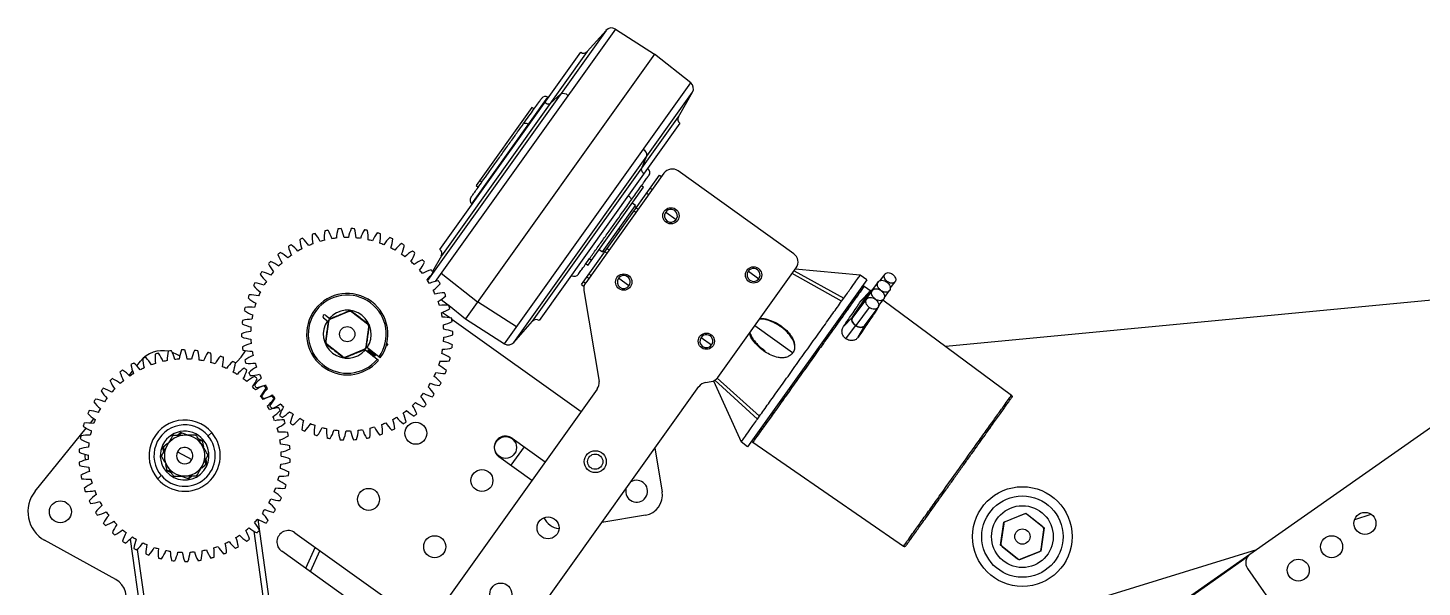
# Model space of a CAD drawing. Header units: inches. Extents: x -45.4 to 22.3, y -8.8 to 22.6.
# Drawn here: x -8.92 to 8.24, y 15.7 to 22.57 of the extents above; entities that cross this region are included whole.
import ezdxf

# ---------------------------------------------------------------- set-up
doc = ezdxf.new("R2010")
doc.units = ezdxf.units.IN
doc.header["$MEASUREMENT"] = 0

msp = doc.modelspace()

# ---------------------------------------------------------------- linework, layer by layer
at = {"color": 7, "linetype": 'Continuous', "lineweight": 25}
for p, q in [((-1.802, 22.544), (-3.999, 19.471)), ((-1.686, 22.561), (-3.905, 19.457)), ((-1.802, 22.544), (-2.033, 22.284)), ((-1.686, 22.561), (-1.206, 22.254)), ((-3.846, 19.851), (-2.113, 22.275)), ((-2.033, 22.284), (-3.828, 19.772)), ((-1.206, 22.254), (-3.532, 19)), ((-0.76, 21.899), (-1.206, 22.254)), ((-3.052, 18.693), (-0.76, 21.899)), ((-3.455, 20.411), (-2.516, 21.724)), ((-2.936, 18.709), (-0.738, 21.784)), ((-2.509, 21.72), (-2.516, 21.724)), ((-2.49, 21.644), (-2.362, 21.761)), ((-0.91, 21.481), (-0.738, 21.784)), ((-2.713, 21.598), (-3.399, 20.637)), ((-2.687, 21.58), (-2.713, 21.598)), ((-2.705, 18.97), (-0.91, 21.481)), ((-2.755, 21.39), (-2.749, 21.385)), ((-0.892, 21.403), (-2.625, 18.979)), ((-1.367, 20.842), (-1.298, 21.001)), ((-2.103, 19.421), (-1.142, 20.766)), ((-1.09, 20.788), (-2.052, 19.441)), ((-1.283, 20.843), (-1.289, 20.848)), ((-1.142, 20.766), (-1.118, 20.749)), ((0.508, 19.799), (-0.915, 20.817)), ((-3.399, 20.637), (-3.374, 20.619)), ((-3.355, 20.699), (-3.329, 20.681)), ((-2.026, 19.656), (-1.339, 20.616)), ((-1.339, 20.616), (-1.365, 20.635)), ((-1.256, 20.606), (-1.232, 20.589)), ((-1.522, 20.508), (-1.528, 20.513)), ((-1.437, 20.391), (-1.479, 20.421)), ((-1.278, 20.524), (-1.302, 20.542)), ((-3.455, 20.411), (-3.449, 20.406)), ((-1.844, 19.822), (-1.437, 20.391)), ((-1.434, 20.307), (-1.458, 20.324)), ((-1.428, 20.365), (-1.446, 20.379)), ((-1.43, 20.363), (-1.406, 20.346)), ((-1.067, 20.311), (-0.938, 20.219)), ((-1.623, 20.093), (-1.641, 20.106)), ((-3.828, 19.772), (-3.938, 19.579)), ((-1.981, 19.717), (-2.007, 19.736)), ((-1.886, 19.851), (-1.844, 19.822)), ((-1.836, 19.834), (-1.817, 19.821)), ((-1.791, 19.806), (-1.815, 19.823)), ((-1.787, 19.863), (-1.763, 19.845)), ((-3.83, 19.561), (-3.382, 19.209)), ((-2.026, 19.656), (-2.052, 19.674)), ((-0.425, 18.278), (0.537, 19.625)), ((-0.05, 19.584), (0.079, 19.492)), ((0.513, 19.59), (1.124, 19.252)), ((1.326, 19.534), (0.526, 19.609)), ((-3.981, 19.503), (-3.999, 19.471)), ((-2.229, 19.534), (-2.222, 19.53)), ((-2.103, 19.421), (-2.072, 19.398)), ((-2.056, 19.435), (-2.08, 19.453)), ((-2.015, 19.493), (-2.039, 19.51)), ((-2.011, 19.55), (-1.987, 19.532)), ((-1.52, 19.405), (-1.649, 19.497)), ((1.406, 19.477), (-0.059, 17.427)), ((1.098, 19.216), (0.49, 19.558)), ((1.406, 19.477), (1.326, 19.534)), ((1.376, 19.401), (1.456, 19.342)), ((1.376, 19.401), (1.376, 19.401)), ((1.546, 19.452), (1.379, 19.23)), ((1.629, 19.549), (1.568, 19.468)), ((1.696, 19.376), (1.755, 19.454)), ((-3.831, 19.238), (-3.74, 19.166)), ((-2.074, 19.348), (-1.888, 18.229)), ((1.098, 19.216), (1.124, 19.252)), ((1.232, 19.021), (1.441, 19.33)), ((1.404, 19.243), (1.237, 19.02)), ((1.475, 19.348), (1.308, 19.125)), ((1.328, 19.213), (1.441, 19.33)), ((1.328, 19.213), (1.334, 19.218)), ((1.446, 19.336), (1.333, 19.219)), ((1.553, 19.157), (1.617, 19.241)), ((1.581, 19.348), (1.575, 19.341)), ((1.603, 19.233), (3.187, 18.059)), ((1.625, 19.262), (1.688, 19.346)), ((9.348, 19.322), (2.378, 18.658)), ((-4.968, 19.087), (-5.192, 18.995)), ((-4.737, 18.933), (-4.928, 19.081)), ((-3.812, 19.077), (-3.717, 19.009)), ((-3.734, 19.161), (-3.532, 19)), ((-2.904, 18.899), (-3.382, 19.209)), ((1.438, 19.138), (1.271, 18.916)), ((1.378, 18.914), (1.546, 19.136)), ((1.536, 19.123), (1.512, 19.081)), ((1.513, 19.084), (1.536, 19.124)), ((1.561, 19.167), (1.544, 19.138)), ((-5.278, 19.012), (-5.221, 18.967)), ((-5.254, 19.043), (-5.197, 18.999)), ((-5.217, 18.964), (-5.25, 18.723)), ((-5.216, 18.971), (-5.214, 18.986)), ((-5.214, 18.986), (-5.2, 18.992)), ((-4.754, 18.656), (-4.722, 18.896)), ((-3.699, 18.996), (-2.108, 17.859)), ((-3.532, 19), (-3.052, 18.693)), ((-2.936, 18.709), (-2.705, 18.97)), ((0.491, 18.582), (0.028, 18.913)), ((0.495, 18.58), (0.029, 18.913)), ((1.119, 18.905), (1.232, 19.021)), ((1.15, 18.754), (1.269, 18.913)), ((1.303, 18.774), (1.383, 18.913)), ((1.433, 18.986), (1.383, 18.913)), ((-6.175, 18.694), (-6.169, 18.702)), ((-0.632, 18.771), (-0.503, 18.678)), ((-7.141, 18.588), (-7.088, 18.565)), ((-7.088, 18.565), (-7.047, 18.542)), ((-6.292, 18.529), (-6.237, 18.607)), ((-5.235, 18.686), (-5.043, 18.538)), ((-5.003, 18.532), (-4.779, 18.624)), ((-4.603, 18.488), (-4.774, 18.621)), ((-4.758, 18.633), (-4.772, 18.627)), ((-4.755, 18.648), (-4.758, 18.633)), ((-4.579, 18.519), (-4.75, 18.652)), ((-4.734, 18.61), (-4.736, 18.608)), ((-4.73, 18.588), (-4.733, 18.588)), ((-4.731, 18.588), (-4.729, 18.59)), ((-4.72, 18.628), (-4.721, 18.627)), ((-4.72, 18.626), (-4.721, 18.627)), ((-4.721, 18.627), (-4.716, 18.626)), ((-4.715, 18.608), (-4.714, 18.61)), ((-4.713, 18.609), (-4.714, 18.61)), ((-4.66, 18.549), (-4.659, 18.551)), ((-4.657, 18.53), (-4.655, 18.529)), ((-4.653, 18.532), (-4.655, 18.529)), ((-4.645, 18.569), (-4.644, 18.57)), ((-4.638, 18.551), (-4.64, 18.549)), ((-4.638, 18.551), (-4.639, 18.553)), ((-4.491, 18.683), (-4.508, 18.661)), ((-4.491, 18.683), (-4.5, 18.689)), ((-4.498, 18.699), (-4.493, 18.695)), ((-4.493, 18.695), (-4.491, 18.683)), ((0.491, 18.582), (0.491, 18.582)), ((-7.576, 18.421), (-7.529, 18.479)), ((-4.656, 18.529), (-4.656, 18.529)), ((-7.671, 18.304), (-7.628, 18.357)), ((-0.579, 18.216), (-0.506, 18.228)), ((-0.478, 18.238), (-0.14, 17.485)), ((0.063, 17.767), (-0.463, 18.243)), ((0.088, 17.803), (-0.433, 18.269)), ((-1.909, 18.136), (-4.885, 13.974)), ((-4.071, 13.393), (-0.66, 18.165)), ((8.683, 17.897), (-4.574, 8.614)), ((-8.147, 17.717), (-8.103, 17.771)), ((0.063, 17.767), (0.088, 17.803)), ((-8.827, 16.879), (-8.198, 17.654)), ((-7.039, 17.601), (-7.079, 17.566)), ((-7.025, 17.595), (-7.068, 17.565)), ((-6.961, 17.573), (-7.039, 17.601)), ((-6.767, 17.504), (-6.813, 17.52)), ((-6.764, 17.489), (-6.812, 17.511)), ((-6.767, 17.504), (-6.758, 17.511)), ((-6.752, 17.423), (-6.767, 17.504)), ((-6.699, 17.562), (-6.654, 17.601)), ((-2.957, 17.531), (-2.55, 17.24)), ((2.927, 17.655), (2.931, 17.66)), ((-7.196, 17.467), (-7.259, 17.413)), ((-7.259, 17.413), (-7.249, 17.359)), ((-7.247, 17.423), (-7.242, 17.371)), ((-7.077, 17.365), (-7.075, 17.357)), ((-7.074, 17.365), (-6.899, 17.268)), ((-2.81, 17.427), (-2.973, 17.199)), ((-1.201, 17.408), (-1.112, 16.872)), ((-0.059, 17.427), (-0.14, 17.485)), ((1.859, 16.201), (0.003, 17.48)), ((0.003, 17.48), (0.003, 17.48)), ((-7.221, 17.21), (-7.206, 17.129)), ((-6.777, 17.167), (-6.714, 17.22)), ((-6.726, 17.21), (-6.731, 17.263)), ((-6.714, 17.22), (-6.724, 17.274)), ((-2.713, 17.013), (-3.119, 17.303)), ((-7.274, 17.072), (-7.319, 17.033)), ((-7.206, 17.129), (-7.215, 17.122)), ((-7.209, 17.144), (-7.161, 17.122)), ((-7.206, 17.129), (-7.152, 17.11)), ((-7.012, 17.06), (-6.934, 17.033)), ((-6.948, 17.038), (-6.906, 17.068)), ((-6.934, 17.033), (-6.894, 17.067)), ((-5.172, 10.016), (-6.081, 16.532)), ((-1.317, 16.585), (-1.853, 16.496)), ((3.053, 16.215), (3.095, 16.501)), ((3.092, 16.478), (3.057, 16.238)), ((3.095, 16.501), (3.363, 16.608)), ((3.342, 16.599), (3.117, 16.509)), ((3.363, 16.608), (3.59, 16.429)), ((3.572, 16.443), (3.381, 16.593)), ((7.411, 16.534), (7.612, 16.596)), ((-5.264, 10.177), (-6.13, 16.387)), ((-5.631, 16.37), (-4.41, 15.497)), ((3.59, 16.429), (3.549, 16.143)), ((3.552, 16.166), (3.587, 16.406)), ((-7.835, 15.794), (-8.71, 16.277)), ((-7.657, 16.291), (-6.752, 9.796)), ((-7.588, 16.292), (-7.587, 16.284)), ((-7.57, 16.165), (-6.707, 9.976)), ((-4.573, 15.27), (-5.793, 16.142)), ((-5.38, 16.191), (-5.499, 15.931)), ((-5.323, 16.15), (-5.442, 15.89)), ((-4.261, 12.942), (6.208, 16.164)), ((3.28, 16.036), (3.053, 16.215)), ((3.072, 16.201), (3.262, 16.05)), ((3.549, 16.143), (3.28, 16.036)), ((3.302, 16.045), (3.527, 16.135)), ((6.089, 16.068), (-4.574, 8.602)), ((6.093, 15.931), (6.544, 15.286))]:
    msp.add_line(p, q, dxfattribs=at)
at = {"color": 7, "linetype": 'Continuous', "lineweight": 25, "flags": 128}
for points in [[(-2.817, 21.398), (-2.813, 21.401), (-2.807, 21.404), (-2.8, 21.405), (-2.792, 21.405), (-2.784, 21.403), (-2.774, 21.4), (-2.765, 21.395), (-2.755, 21.39)], [(-1.522, 20.508), (-1.514, 20.501), (-1.507, 20.494), (-1.501, 20.486), (-1.496, 20.478), (-1.493, 20.471), (-1.492, 20.464), (-1.493, 20.458), (-1.495, 20.453)], [(0.491, 18.582), (0.491, 18.582), (0.491, 18.582), (0.493, 18.581), (0.495, 18.579)], [(-6.361, 18.455), (-6.34, 18.474), (-6.292, 18.529)]]:
    msp.add_lwpolyline(points, dxfattribs=at)
at = {"color": 7, "linetype": 'Continuous', "lineweight": 25}
for centre, radius in [((-1.003, 20.265), 0.1), ((0.014, 19.538), 0.1), ((-1.584, 19.451), 0.1), ((-4.986, 18.81), 0.0938), ((-0.567, 18.724), 0.1), ((-4.142, 17.592), 0.135), ((-3.038, 17.417), 0.135), ((-1.934, 17.243), 0.135), ((-1.934, 17.243), 0.0938), ((-3.329, 17.011), 0.135), ((-4.724, 16.779), 0.135), ((3.322, 16.322), 0.613), ((3.322, 16.322), 0.5), ((-8.516, 16.627), 0.135), ((3.322, 16.322), 0.38), ((-2.515, 16.429), 0.135), ((7.537, 16.484), 0.135), ((-3.91, 16.197), 0.135), ((3.322, 16.322), 0.0937), ((7.127, 16.197), 0.135), ((6.717, 15.91), 0.135), ((-3.097, 15.616), 0.135)]:
    msp.add_circle(centre, radius, dxfattribs=at)
for centre, radius, start, end in [((-1.735, 22.485), 0.09, 57.443, 138.443), ((-2.078, 22.324), 0.06, 234.443, 318.443), ((-0.816, 21.828), 0.09, 330.443, 51.443), ((-2.547, 21.672), 0.06, 59.443, 144.443), ((-2.512, 21.7), 0.0593, 224.9332, 291.6249), ((-2.329, 21.682), 0.0859, 46.4157, 112.4066), ((-0.858, 21.452), 0.06, 150.443, 234.443), ((-1.384, 21.006), 0.0859, 356.4793, 62.4702), ((-1.308, 20.839), 0.0593, 177.2611, 243.9527), ((-1.322, 20.797), 0.06, 324.443, 49.443), ((-0.988, 20.715), 0.125, 54.443, 144.443), ((-3.416, 20.456), 0.06, 144.443, 229.443), ((-1.003, 20.265), 0.0795, 144.443, 324.443), ((-1.003, 20.265), 0.0795, 324.443, 144.443), ((-4.769, 20), 0.5, 170.8291, 184.1764), ((-4.986, 18.81), 1.3, 100.5332, 102.2818), ((-5.647, 19.823), 0.5, 18.6386, 31.9859), ((-4.621, 19.964), 0.5, 163.6291, 176.9764), ((-4.986, 18.81), 1.3, 93.3332, 95.0818), ((-5.515, 19.898), 0.5, 11.4386, 24.7859), ((-4.479, 19.909), 0.5, 156.4291, 169.7764), ((-4.986, 18.81), 1.3, 86.1332, 87.8818), ((-5.375, 19.956), 0.5, 4.2386, 17.5859), ((-4.346, 19.837), 0.5, 149.2291, 162.5764), ((-4.986, 18.81), 1.3, 78.9332, 80.6818), ((-5.228, 19.995), 0.5, 357.0386, 10.3859), ((-4.986, 18.81), 1.3, 122.1332, 123.8818), ((-5.974, 19.508), 0.5, 40.2386, 53.5859), ((-4.986, 18.81), 1.3, 114.9332, 116.6818), ((-5.071, 20.017), 0.5, 185.2291, 198.5764), ((-5.879, 19.626), 0.5, 33.0386, 46.3859), ((-4.986, 18.81), 1.188, 110.9117, 113.5033), ((-4.92, 20.018), 0.5, 178.0291, 191.3764), ((-4.986, 18.81), 1.3, 107.7332, 109.4818), ((-5.769, 19.732), 0.5, 25.8386, 39.1859), ((-4.986, 18.81), 1.188, 103.7117, 106.3033), ((-4.986, 18.81), 1.188, 96.5117, 99.1033), ((-4.986, 18.81), 1.188, 89.3117, 91.9033), ((-4.986, 18.81), 1.188, 82.1117, 84.7033), ((-4.986, 18.81), 1.188, 74.9117, 77.5033), ((-4.222, 19.748), 0.5, 142.0291, 155.3764), ((-4.986, 18.81), 1.3, 71.7332, 73.4818), ((-5.077, 20.016), 0.5, 349.8386, 3.1859), ((-4.986, 18.81), 1.188, 67.7117, 70.3033), ((-4.11, 19.645), 0.5, 134.8291, 148.1764), ((-4.986, 18.81), 1.3, 64.5332, 66.2818), ((-4.925, 20.018), 0.5, 342.6386, 355.9859), ((-4.012, 19.529), 0.5, 127.6291, 140.9764), ((-4.774, 20.001), 0.5, 335.4386, 348.7859), ((-4.986, 18.81), 1.3, 57.3332, 59.0818), ((-4.986, 18.81), 1.3, 129.3332, 131.0818), ((-5.369, 19.957), 0.5, 199.6291, 212.9764), ((-6.054, 19.379), 0.5, 47.4386, 60.7859), ((-4.986, 18.81), 1.188, 125.3117, 127.9033), ((-5.222, 19.996), 0.5, 192.4291, 205.7764), ((-4.986, 18.81), 1.188, 118.1117, 120.7033), ((-4.986, 18.81), 1.188, 60.5117, 63.1033), ((-4.986, 18.81), 1.188, 53.3117, 55.9033), ((-3.93, 19.401), 0.5, 120.4291, 133.7764), ((-4.627, 19.965), 0.5, 328.2386, 341.5859), ((-4.986, 18.81), 1.3, 50.1332, 51.8818), ((-3.881, 19.802), 0.06, 330.443, 54.443), ((0.436, 19.698), 0.125, 324.443, 54.443), ((-4.986, 18.81), 1.3, 143.7332, 145.4818), ((-6.162, 19.095), 0.5, 61.8386, 75.1859), ((-4.986, 18.81), 1.3, 136.5332, 138.2818), ((-5.51, 19.9), 0.5, 206.8291, 220.1764), ((-6.117, 19.24), 0.5, 54.6386, 67.9859), ((-4.986, 18.81), 1.188, 139.7117, 142.3033), ((-4.986, 18.81), 1.188, 132.5117, 135.1033), ((-4.986, 18.81), 1.188, 46.1117, 48.7033), ((-3.864, 19.264), 0.5, 113.2291, 126.5764), ((-4.485, 19.911), 0.5, 321.0386, 334.3859), ((-4.986, 18.81), 1.188, 38.9117, 41.5033), ((-4.986, 18.81), 1.3, 42.9332, 44.6818), ((-3.816, 19.12), 0.5, 106.0291, 119.3764), ((-4.351, 19.84), 0.5, 313.8386, 327.1859), ((-4.986, 18.81), 1.3, 35.7332, 37.4818), ((0.014, 19.538), 0.0795, 144.443, 324.443), ((0.014, 19.538), 0.0795, 324.443, 144.443), ((-4.986, 18.81), 1.3, 150.9332, 152.6818), ((-5.765, 19.736), 0.5, 221.2291, 234.5764), ((-6.188, 18.946), 0.5, 69.0386, 82.3859), ((-5.642, 19.826), 0.5, 214.0291, 227.3764), ((-4.986, 18.81), 1.188, 146.9117, 149.5033), ((-4.986, 18.81), 1.188, 31.7117, 34.3033), ((-3.786, 18.971), 0.5, 98.8291, 112.1764), ((-4.226, 19.752), 0.5, 306.6386, 319.9859), ((-4.986, 18.81), 1.3, 28.5332, 30.2818), ((-2.191, 19.581), 0.06, 239.443, 324.443), ((-1.951, 19.369), 0.125, 144.443, 189.443), ((-1.584, 19.451), 0.0795, 144.443, 324.443), ((-1.584, 19.451), 0.0795, 324.443, 144.443), ((-4.986, 18.81), 1.3, 158.1332, 159.8818), ((-5.875, 19.631), 0.5, 228.4291, 241.7764), ((-6.196, 18.794), 0.5, 76.2386, 89.5859), ((-4.986, 18.81), 1.188, 154.1117, 156.7033), ((-4.986, 18.81), 0.5, 324.4638, 319.9512), ((-4.986, 18.81), 0.48, 324.5579, 319.8571), ((-4.986, 18.81), 1.188, 24.5117, 27.1033), ((-3.776, 18.819), 0.5, 91.6291, 104.9764), ((-4.114, 19.649), 0.5, 299.4386, 312.7859), ((-4.986, 18.81), 1.3, 21.3332, 23.0818), ((-4.986, 18.81), 1.3, 165.3332, 167.0818), ((-5.97, 19.513), 0.5, 235.6291, 248.9764), ((-6.184, 18.642), 0.5, 83.4386, 96.7859), ((-4.986, 18.81), 1.188, 168.5117, 171.1033), ((-4.986, 18.81), 1.188, 161.3117, 163.9033), ((-5.266, 19.027), 0.0197, 52.2075, 232.2075), ((-4.986, 18.81), 0.295, 326.0336, 138.3814), ((-4.953, 19.05), 0.04, 52.2075, 112.2075), ((-4.986, 18.81), 1.188, 17.3117, 19.9033), ((-3.784, 18.668), 0.5, 84.4291, 97.7764), ((-4.016, 19.534), 0.5, 292.2386, 305.5859), ((-4.986, 18.81), 1.188, 10.1117, 12.7033), ((-4.986, 18.81), 1.3, 14.1332, 15.8818), ((-4.986, 18.81), 1.3, 172.5332, 174.2818), ((-6.051, 19.384), 0.5, 242.8291, 256.1764), ((-6.154, 18.493), 0.5, 90.6386, 103.9859), ((-4.986, 18.81), 1.188, 175.7117, 178.3033), ((-4.986, 18.81), 0.295, 146.0336, 318.3814), ((-5.177, 18.958), 0.04, 112.2075, 172.2075), ((-4.761, 18.901), 0.04, 352.2075, 52.2075), ((-3.811, 18.518), 0.5, 77.2291, 90.5764), ((-3.933, 19.406), 0.5, 285.0386, 298.3859), ((-4.986, 18.81), 1.188, 2.9117, 5.5033), ((-4.986, 18.81), 1.3, 6.9332, 8.6818), ((-2.66, 18.93), 0.06, 54.443, 138.443), ((-6.105, 18.349), 0.5, 97.8386, 111.1859), ((-4.986, 18.81), 1.3, 179.7332, 181.4818), ((-6.114, 19.246), 0.5, 250.0291, 263.3764), ((-4.986, 18.81), 1.188, 182.9117, 185.5033), ((-5.21, 18.718), 0.04, 172.2075, 232.2075), ((-4.986, 18.81), 1.188, 355.7117, 358.3033), ((-3.92, 18.235), 0.5, 62.8291, 76.1764), ((-3.857, 18.373), 0.5, 70.0291, 83.3764), ((-3.866, 19.27), 0.5, 277.8386, 291.1859), ((-4.986, 18.81), 1.3, 359.7332, 1.4818), ((-3.003, 18.769), 0.09, 237.443, 318.443), ((-0.567, 18.724), 0.0795, 144.443, 324.443), ((-0.567, 18.724), 0.0795, 324.443, 144.443), ((-7.257, 18.258), 0.35, 78.3442, 140.9503), ((-6.851, 18.519), 0.5, 174.7194, 188.0667), ((-6.987, 17.317), 1.3, 104.4235, 106.1721), ((-7.715, 18.283), 0.5, 22.5289, 35.8763), ((-6.701, 18.493), 0.5, 167.5194, 180.8667), ((-6.987, 17.317), 1.3, 97.2235, 98.9721), ((-7.589, 18.366), 0.5, 15.3289, 28.6763), ((-6.556, 18.448), 0.5, 160.3194, 173.6667), ((-6.987, 17.317), 1.3, 90.0235, 91.7721), ((-7.452, 18.434), 0.5, 8.1289, 21.4763), ((-6.418, 18.385), 0.5, 153.1194, 166.4667), ((-6.987, 17.317), 1.3, 82.8235, 84.5721), ((-7.309, 18.483), 0.5, 0.9289, 14.2763), ((-6.288, 18.305), 0.5, 145.9194, 159.2667), ((-6.987, 17.317), 1.3, 75.6235, 77.3721), ((-7.16, 18.514), 0.5, 353.7289, 7.0763), ((-6.17, 18.21), 0.5, 138.7194, 152.0667), ((-6.987, 17.317), 1.3, 68.4235, 70.1721), ((-6.038, 18.213), 0.5, 105.0386, 118.3859), ((-4.986, 18.81), 1.3, 186.9332, 188.6818), ((-6.16, 19.101), 0.5, 257.2291, 270.5764), ((-5.955, 18.085), 0.5, 112.2386, 125.5859), ((-4.986, 18.81), 1.188, 190.1117, 192.7033), ((-5.019, 18.569), 0.04, 232.2075, 292.2075), ((-4.794, 18.661), 0.04, 292.2075, 352.2075), ((-4.986, 18.81), 1.188, 348.5117, 351.1033), ((-4.001, 18.106), 0.5, 55.6291, 68.9764), ((-3.818, 19.126), 0.5, 270.6386, 283.9859), ((-4.986, 18.81), 1.3, 352.5332, 354.2818), ((-6.987, 17.317), 1.3, 126.0235, 127.7721), ((-8.02, 17.946), 0.5, 44.1289, 57.4763), ((-6.987, 17.317), 1.3, 118.8235, 120.5721), ((-7.154, 18.515), 0.5, 189.1194, 202.4667), ((-7.933, 18.071), 0.5, 36.9289, 50.2763), ((-6.987, 17.317), 1.188, 114.802, 117.3936), ((-6.987, 17.317), 1.3, 111.6235, 113.3721), ((-7.003, 18.527), 0.5, 181.9194, 195.2667), ((-7.831, 18.184), 0.5, 29.7289, 43.0763), ((-6.987, 17.317), 1.188, 107.602, 110.1936), ((-6.987, 17.317), 1.188, 100.402, 102.9936), ((-6.987, 17.317), 1.188, 93.202, 95.7936), ((-6.987, 17.317), 1.188, 86.002, 88.5936), ((-6.987, 17.317), 1.188, 78.802, 81.3936), ((-6.987, 17.317), 1.188, 71.602, 74.1936), ((-7.008, 18.527), 0.5, 346.5289, 359.8763), ((-6.987, 17.317), 1.188, 64.402, 66.9936), ((-6.064, 18.1), 0.5, 131.5194, 144.8667), ((-6.987, 17.317), 1.3, 61.2235, 62.9721), ((-6.857, 18.52), 0.5, 339.3289, 352.6763), ((-5.973, 17.979), 0.5, 124.3194, 137.6667), ((-6.707, 18.494), 0.5, 332.1289, 345.4763), ((-6.987, 17.317), 1.3, 54.0235, 55.7721), ((-4.986, 18.81), 1.3, 194.1332, 195.8818), ((-6.187, 18.951), 0.5, 264.4291, 277.7764), ((-5.857, 17.97), 0.5, 119.4386, 132.7859), ((-4.986, 18.81), 1.188, 197.3117, 199.9033), ((-4.986, 18.81), 1.188, 341.3117, 343.9033), ((-4.097, 17.988), 0.5, 48.4291, 61.7764), ((-3.787, 18.977), 0.5, 263.4386, 276.7859), ((-4.986, 18.81), 1.3, 338.1332, 339.8818), ((-4.986, 18.81), 1.3, 345.3332, 347.0818), ((-6.987, 17.317), 1.3, 133.2235, 134.9721), ((-7.447, 18.436), 0.5, 203.5194, 216.8667), ((-8.091, 17.812), 0.5, 51.3289, 64.6763), ((-7.303, 18.485), 0.5, 196.3194, 209.6667), ((-6.987, 17.317), 1.188, 129.202, 131.7936), ((-6.987, 17.317), 1.188, 122.002, 124.5936), ((-6.987, 17.317), 1.188, 57.202, 59.7936), ((-6.987, 17.317), 1.188, 50.002, 52.5936), ((-5.898, 17.846), 0.5, 117.1194, 130.4667), ((-4.986, 18.81), 1.3, 201.3332, 203.0818), ((-6.196, 18.8), 0.5, 271.6291, 284.9764), ((-6.561, 18.45), 0.5, 324.9289, 338.2763), ((-5.745, 17.867), 0.5, 126.6386, 139.9859), ((-4.986, 18.81), 1.3, 208.5332, 210.2818), ((-6.987, 17.317), 1.3, 46.8235, 48.5721), ((-4.986, 18.81), 1.188, 204.5117, 207.1033), ((-4.986, 18.81), 1.188, 326.9117, 329.5033), ((-3.783, 18.674), 0.5, 249.0386, 262.3859), ((-4.986, 18.81), 1.188, 334.1117, 336.7033), ((-4.207, 17.883), 0.5, 41.2291, 54.5764), ((-3.776, 18.825), 0.5, 256.2386, 269.5859), ((-4.986, 18.81), 1.3, 330.9332, 332.6818), ((-2.011, 18.209), 0.125, 324.443, 9.443), ((-0.558, 18.092), 0.125, 99.443, 144.443), ((-0.527, 18.351), 0.125, 279.443, 324.443), ((-6.987, 17.317), 1.3, 140.4235, 142.1721), ((-7.583, 18.369), 0.5, 210.7194, 224.0667), ((-8.144, 17.67), 0.5, 58.5289, 71.8763), ((-6.987, 17.317), 1.188, 143.602, 146.1936), ((-6.987, 17.317), 1.188, 136.402, 138.9936), ((-6.987, 17.317), 1.188, 42.802, 45.3936), ((-5.841, 17.706), 0.5, 109.9194, 123.2667), ((-6.185, 18.648), 0.5, 278.8291, 292.1764), ((-6.423, 18.388), 0.5, 317.7289, 331.0763), ((-6.987, 17.317), 1.188, 35.602, 38.1936), ((-5.621, 17.779), 0.5, 133.8386, 147.1859), ((-4.986, 18.81), 1.3, 215.7332, 217.4818), ((-5.801, 17.559), 0.5, 102.7194, 116.0667), ((-6.155, 18.499), 0.5, 286.0291, 299.3764), ((-6.987, 17.317), 1.3, 39.6235, 41.3721), ((-4.986, 18.81), 1.188, 211.7117, 214.3033), ((-5.487, 17.708), 0.5, 141.0386, 154.3859), ((-6.987, 17.317), 1.3, 32.4235, 34.1721), ((-4.986, 18.81), 1.188, 218.9117, 221.5033), ((-4.986, 18.81), 1.188, 319.7117, 322.3033), ((-4.461, 17.719), 0.5, 26.8291, 40.1764), ((-3.81, 18.524), 0.5, 241.8386, 255.1859), ((-4.329, 17.793), 0.5, 34.0291, 47.3764), ((-4.986, 18.81), 1.3, 323.7332, 325.4818), ((-6.987, 17.317), 1.3, 154.8235, 156.5721), ((-8.195, 17.371), 0.5, 72.9289, 86.2763), ((-6.987, 17.317), 1.3, 147.6235, 149.3721), ((-7.711, 18.286), 0.5, 217.9194, 231.2667), ((-8.179, 17.522), 0.5, 65.7289, 79.0763), ((-6.987, 17.317), 1.188, 150.802, 153.3936), ((-6.293, 18.308), 0.5, 310.5289, 323.8763), ((-6.987, 17.317), 1.188, 28.402, 30.9936), ((-5.78, 17.409), 0.5, 95.5194, 108.8667), ((-4.986, 18.81), 1.3, 222.9332, 224.6818), ((-6.107, 18.355), 0.5, 293.2291, 306.5764), ((-6.174, 18.214), 0.5, 303.3289, 316.6763), ((-6.987, 17.317), 1.3, 25.2235, 26.9721), ((-5.345, 17.654), 0.5, 148.2386, 161.5859), ((-4.986, 18.81), 1.188, 226.1117, 228.7033), ((-6.041, 18.218), 0.5, 300.4291, 313.7764), ((-4.986, 18.81), 1.188, 233.3117, 235.9033), ((-4.986, 18.81), 1.188, 305.3117, 307.9033), ((-3.918, 18.24), 0.5, 227.4386, 240.7859), ((-4.986, 18.81), 1.188, 312.5117, 315.1033), ((-4.602, 17.662), 0.5, 19.6291, 32.9764), ((-3.855, 18.379), 0.5, 234.6386, 247.9859), ((-4.986, 18.81), 1.3, 316.5332, 318.2818), ((-6.987, 17.317), 1.3, 162.0235, 163.7721), ((-7.929, 18.076), 0.5, 232.3194, 245.6667), ((-8.193, 17.219), 0.5, 80.1289, 93.4763), ((-7.827, 18.188), 0.5, 225.1194, 238.4667), ((-6.987, 17.317), 1.188, 158.002, 160.5936), ((-6.987, 17.317), 0.438, 40.4978, 220.4978), ((-6.987, 17.317), 0.378, 40.4978, 220.4978), ((-6.987, 17.317), 1.188, 21.202, 23.7936), ((-5.778, 17.257), 0.5, 88.3194, 101.6667), ((-6.068, 18.105), 0.5, 296.1289, 309.4763), ((-4.986, 18.81), 1.3, 230.1332, 231.8818), ((-6.987, 17.317), 1.3, 18.0235, 19.7721), ((-5.197, 17.618), 0.5, 155.4386, 168.7859), ((-4.986, 18.81), 1.3, 237.3332, 239.0818), ((-5.959, 18.09), 0.5, 307.6291, 320.9764), ((-4.986, 18.81), 1.188, 240.5117, 243.1033), ((-5.046, 17.601), 0.5, 162.6386, 175.9859), ((-5.861, 17.974), 0.5, 314.8291, 328.1764), ((-4.986, 18.81), 1.188, 247.7117, 250.3033), ((-4.894, 17.603), 0.5, 169.8386, 183.1859), ((-4.986, 18.81), 1.188, 290.9117, 293.5033), ((-5.052, 17.601), 0.5, 358.0291, 11.3764), ((-4.093, 17.993), 0.5, 213.0386, 226.3859), ((-4.986, 18.81), 1.188, 298.1117, 300.7033), ((-4.9, 17.602), 0.5, 5.2291, 18.5764), ((-3.997, 18.111), 0.5, 220.2386, 233.5859), ((-4.749, 17.623), 0.5, 12.4291, 25.7764), ((-4.986, 18.81), 1.3, 302.1332, 303.8818), ((-4.986, 18.81), 1.3, 309.3332, 311.0818), ((-6.987, 17.317), 1.3, 169.2235, 170.9721), ((-8.017, 17.952), 0.5, 239.5194, 252.8667), ((-8.171, 17.068), 0.5, 87.3289, 100.6763), ((-6.987, 17.317), 1.188, 165.202, 167.7936), ((-6.987, 17.317), 0.438, 220.4978, 40.4978), ((-6.987, 17.317), 0.3, 40.4978, 220.4978), ((-6.987, 17.317), 0.377, 220.4978, 40.4978), ((-6.987, 17.317), 0.25, 151.0477, 91.0477), ((-6.987, 17.317), 0.3, 220.4978, 40.4978), ((-6.987, 17.317), 0.25, 91.0477, 151.0477), ((-6.987, 17.317), 0.285, 119.9006, 122.1949), ((-6.987, 17.317), 0.285, 59.9006, 62.1949), ((-6.987, 17.317), 1.188, 14.002, 16.5936), ((-5.795, 17.106), 0.5, 81.1194, 94.4667), ((-5.977, 17.984), 0.5, 288.9289, 302.2763), ((-6.987, 17.317), 1.188, 6.802, 9.3936), ((-6.987, 17.317), 1.3, 10.8235, 12.5721), ((-4.986, 18.81), 1.3, 244.5332, 246.2818), ((-4.986, 18.81), 1.3, 251.7332, 253.4818), ((-5.749, 17.871), 0.5, 322.0291, 335.3764), ((-4.986, 18.81), 1.188, 254.9117, 257.5033), ((-4.743, 17.624), 0.5, 177.0386, 190.3859), ((-4.986, 18.81), 1.3, 258.9332, 260.6818), ((-5.626, 17.783), 0.5, 329.2291, 342.5764), ((-4.986, 18.81), 1.188, 262.1117, 264.7033), ((-4.597, 17.664), 0.5, 184.2386, 197.5859), ((-4.986, 18.81), 1.3, 266.1332, 267.8818), ((-5.492, 17.71), 0.5, 336.4291, 349.7764), ((-4.986, 18.81), 1.188, 269.3117, 271.9033), ((-4.456, 17.721), 0.5, 191.4386, 204.7859), ((-4.986, 18.81), 1.3, 273.3332, 275.0818), ((-5.35, 17.656), 0.5, 343.6291, 356.9764), ((-4.986, 18.81), 1.188, 276.5117, 279.1033), ((-4.324, 17.796), 0.5, 198.6386, 211.9859), ((-4.986, 18.81), 1.3, 280.5332, 282.2818), ((-5.203, 17.619), 0.5, 350.8291, 4.1764), ((-4.986, 18.81), 1.188, 283.7117, 286.3033), ((-4.202, 17.887), 0.5, 205.8386, 219.1859), ((-4.986, 18.81), 1.3, 287.7332, 289.4818), ((-4.986, 18.81), 1.3, 294.9332, 296.6818), ((-3.038, 17.417), 0.14, 54.443, 234.443), ((-6.987, 17.317), 1.3, 176.4235, 178.1721), ((-8.088, 17.817), 0.5, 246.7194, 260.0667), ((-8.131, 16.922), 0.5, 94.5289, 107.8763), ((-8.117, 17.312), 0.1, 167.6423, 209.0513), ((-6.987, 17.317), 1.188, 172.402, 174.9936), ((-6.987, 17.317), 0.101, 151.0477, 331.0477), ((-6.987, 17.317), 0.101, 331.0477, 151.0477), ((-5.831, 16.958), 0.5, 73.9194, 87.2667), ((-5.901, 17.852), 0.5, 281.7289, 295.0763), ((-6.987, 17.317), 1.188, 359.602, 2.1936), ((-6.987, 17.317), 1.3, 3.6235, 5.3721), ((-8.072, 16.782), 0.5, 101.7289, 115.0763), ((-6.987, 17.317), 1.3, 183.6235, 185.3721), ((-8.142, 17.675), 0.5, 253.9194, 267.2667), ((-6.987, 17.317), 1.188, 179.602, 182.1936), ((-6.987, 17.317), 1.188, 186.802, 189.3936), ((-6.987, 17.317), 0.285, 179.9006, 182.1949), ((-6.987, 17.317), 0.285, 359.9006, 2.1949), ((-6.987, 17.317), 1.188, 352.402, 354.9936), ((-5.956, 16.682), 0.5, 59.5194, 72.8667), ((-5.843, 17.711), 0.5, 274.5289, 287.8763), ((-5.885, 16.816), 0.5, 66.7194, 80.0667), ((-6.987, 17.317), 1.3, 356.4235, 358.1721), ((-7.996, 16.65), 0.5, 108.9289, 122.2763), ((-6.987, 17.317), 1.3, 190.8235, 192.5721), ((-8.178, 17.528), 0.5, 261.1194, 274.4667), ((-6.987, 17.317), 1.188, 194.002, 196.5936), ((-6.987, 17.317), 0.285, 239.9006, 242.1949), ((-6.987, 17.317), 0.285, 299.9006, 302.1949), ((-6.987, 17.317), 1.188, 345.202, 347.7936), ((-6.044, 16.558), 0.5, 52.3194, 65.6667), ((-5.802, 17.565), 0.5, 267.3289, 280.6763), ((-6.987, 17.317), 1.3, 349.2235, 350.9721), ((-1.425, 16.879), 0.135, 166.6346, 122.2514), ((-8.516, 16.627), 0.4, 140.9503, 241.0477), ((-7.905, 16.528), 0.5, 116.1289, 129.4763), ((-6.987, 17.317), 1.3, 198.0235, 199.7721), ((-8.195, 17.377), 0.5, 268.3194, 281.6667), ((-7.799, 16.42), 0.5, 123.3289, 136.6763), ((-6.987, 17.317), 1.188, 201.202, 203.7936), ((-6.987, 17.317), 1.188, 338.002, 340.5936), ((-6.147, 16.445), 0.5, 45.1194, 58.4667), ((-5.78, 17.415), 0.5, 260.1289, 273.4763), ((-6.987, 17.317), 1.3, 342.0235, 343.7721), ((-1.358, 16.831), 0.25, 279.443, 9.443), ((-6.987, 17.317), 1.3, 205.2235, 206.9721), ((-8.193, 17.225), 0.5, 275.5194, 288.8667), ((-7.68, 16.325), 0.5, 130.5289, 143.8763), ((-6.987, 17.317), 1.188, 208.402, 210.9936), ((-6.987, 17.317), 1.188, 323.602, 326.1936), ((-5.794, 17.111), 0.5, 245.7289, 259.0763), ((-6.987, 17.317), 1.188, 330.802, 333.3936), ((-6.262, 16.347), 0.5, 37.9194, 51.2667), ((-5.778, 17.263), 0.5, 252.9289, 266.2763), ((-6.987, 17.317), 1.3, 327.6235, 329.3721), ((-6.987, 17.317), 1.3, 334.8235, 336.5721), ((-6.987, 17.317), 1.3, 212.4235, 214.1721), ((-8.172, 17.074), 0.5, 282.7194, 296.0667), ((-7.55, 16.246), 0.5, 137.7289, 151.0763), ((-6.987, 17.317), 1.3, 219.6235, 221.3721), ((-8.132, 16.928), 0.5, 289.9194, 303.2667), ((-6.987, 17.317), 1.188, 215.602, 218.1936), ((-7.412, 16.184), 0.5, 144.9289, 158.2763), ((-6.987, 17.317), 1.188, 222.802, 225.3936), ((-6.987, 17.317), 1.188, 316.402, 318.9936), ((-6.526, 16.197), 0.5, 23.5194, 36.8667), ((-5.829, 16.964), 0.5, 238.5289, 251.8763), ((-6.39, 16.264), 0.5, 30.7194, 44.0667), ((-6.987, 17.317), 1.3, 320.4235, 322.1721), ((-2.345, 16.667), 0.25, 207.0803, 261.8056), ((3.131, 16.472), 0.04, 111.7431, 171.7431), ((3.357, 16.562), 0.04, 51.7431, 111.7431), ((-6.987, 17.317), 1.3, 226.8235, 228.5721), ((-8.075, 16.787), 0.5, 297.1194, 310.4667), ((-6.987, 17.317), 1.188, 230.002, 232.5936), ((-7.266, 16.139), 0.5, 152.1289, 165.4763), ((-8, 16.655), 0.5, 304.3194, 317.6667), ((-6.987, 17.317), 1.188, 237.202, 239.7936), ((-6.987, 17.317), 1.188, 302.002, 304.5936), ((-6.819, 16.118), 0.5, 9.1194, 22.4667), ((-5.953, 16.687), 0.5, 224.1289, 237.4763), ((-6.987, 17.317), 1.188, 309.202, 311.7936), ((-6.67, 16.149), 0.5, 16.3194, 29.6667), ((-5.882, 16.821), 0.5, 231.3289, 244.6763), ((-6.987, 17.317), 1.3, 313.2235, 314.9721), ((-5.712, 16.256), 0.14, 54.443, 234.443), ((3.547, 16.412), 0.04, 351.7431, 51.7431), ((-6.987, 17.317), 1.3, 234.0235, 235.7721), ((-7.116, 16.113), 0.5, 159.3289, 172.6763), ((-6.987, 17.317), 1.3, 241.2235, 242.9721), ((-7.909, 16.533), 0.5, 311.5194, 324.8667), ((-6.987, 17.317), 1.188, 244.402, 246.9936), ((-6.965, 16.107), 0.5, 166.5289, 179.8763), ((-7.803, 16.424), 0.5, 318.7194, 332.0667), ((-6.987, 17.317), 1.188, 251.602, 254.1936), ((-6.813, 16.119), 0.5, 173.7289, 187.0763), ((-7.685, 16.328), 0.5, 325.9194, 339.2667), ((-6.987, 17.317), 1.188, 258.802, 261.3936), ((-6.664, 16.15), 0.5, 180.9289, 194.2763), ((-7.555, 16.249), 0.5, 333.1194, 346.4667), ((-6.987, 17.317), 1.188, 266.002, 268.5936), ((-6.521, 16.2), 0.5, 188.1289, 201.4763), ((-7.417, 16.186), 0.5, 340.3194, 353.6667), ((-6.987, 17.317), 1.188, 273.202, 275.7936), ((-6.384, 16.267), 0.5, 195.3289, 208.6763), ((-7.272, 16.141), 0.5, 347.5194, 0.8667), ((-6.987, 17.317), 1.188, 280.402, 282.9936), ((-6.258, 16.351), 0.5, 202.5289, 215.8763), ((-6.987, 17.317), 1.188, 287.602, 290.1936), ((-7.122, 16.114), 0.5, 354.7194, 8.0667), ((-6.142, 16.45), 0.5, 209.7289, 223.0763), ((-6.987, 17.317), 1.188, 294.802, 297.3936), ((-6.971, 16.107), 0.5, 1.9194, 15.2667), ((-6.04, 16.562), 0.5, 216.9289, 230.2763), ((-6.987, 17.317), 1.3, 298.8235, 300.5721), ((-6.987, 17.317), 1.3, 306.0235, 307.7721), ((3.097, 16.232), 0.04, 171.7431, 231.7431), ((3.512, 16.172), 0.04, 291.7431, 351.7431), ((-6.987, 17.317), 1.3, 248.4235, 250.1721), ((-6.987, 17.317), 1.3, 255.6235, 257.3721), ((-6.987, 17.317), 1.3, 262.8235, 264.5721), ((-6.987, 17.317), 1.3, 270.0235, 271.7721), ((-6.987, 17.317), 1.3, 277.2235, 278.9721), ((-6.987, 17.317), 1.3, 284.4235, 286.1721), ((-6.987, 17.317), 1.3, 291.6235, 293.3721), ((3.287, 16.082), 0.04, 231.7431, 291.7431), ((6.195, 16.002), 0.125, 125, 215), ((-7.956, 15.575), 0.25, 331.0477, 61.0477)]:
    msp.add_arc(centre, radius, start, end, dxfattribs=at)
for points, knots in [([(-2.817, 21.398), (-2.794, 21.429), (-2.748, 21.494), (-2.69, 21.576), (-2.641, 21.643), (-2.609, 21.688), (-2.595, 21.708), (-2.597, 21.705), (-2.597, 21.705)], [0, 0, 0, 0, 0.173015, 0.356394, 0.547397, 0.742453, 0.937509, 1, 1, 1, 1]), ([(-3.463, 20.494), (-3.463, 20.494), (-3.463, 20.494), (-3.444, 20.52), (-3.411, 20.566), (-3.365, 20.631), (-3.305, 20.715), (-3.231, 20.818), (-3.148, 20.934), (-3.06, 21.058), (-2.972, 21.18), (-2.89, 21.296), (-2.841, 21.364), (-2.817, 21.398)], [0, 0, 0, 0, 0.06524, 0.158335, 0.246168, 0.334002, 0.427097, 0.524062, 0.623084, 0.722107, 0.819072, 0.912167, 1, 1, 1, 1]), ([(-1.495, 20.453), (-1.478, 20.476), (-1.443, 20.525), (-1.394, 20.594), (-1.347, 20.66), (-1.307, 20.716), (-1.279, 20.755), (-1.276, 20.759), (-1.274, 20.761)], [0, 0, 0, 0, 0.125929, 0.268402, 0.42894, 0.608426, 0.806609, 1, 1, 1, 1]), ([(-2.142, 19.548), (-2.142, 19.547), (-2.146, 19.542), (-2.13, 19.564), (-2.091, 19.618), (-2.026, 19.709), (-1.946, 19.822), (-1.857, 19.946), (-1.768, 20.071), (-1.685, 20.187), (-1.612, 20.289), (-1.549, 20.377), (-1.512, 20.429), (-1.495, 20.453)], [0, 0, 0, 0, 0.010957, 0.126689, 0.245983, 0.365277, 0.481009, 0.590215, 0.690899, 0.782084, 0.863642, 0.936024, 1, 1, 1, 1]), ([(1.376, 19.401), (1.375, 19.4), (1.372, 19.396), (1.35, 19.365), (1.308, 19.306), (1.252, 19.229), (1.194, 19.147), (1.141, 19.073), (1.08, 18.988), (1.012, 18.893), (0.938, 18.789), (0.858, 18.677), (0.775, 18.56), (0.689, 18.441), (0.604, 18.321), (0.52, 18.204), (0.44, 18.093), (0.366, 17.989), (0.298, 17.894), (0.238, 17.809), (0.185, 17.735), (0.126, 17.653), (0.071, 17.575), (0.029, 17.517), (0.006, 17.485), (0.004, 17.482), (0.003, 17.48)], [0, 0, 0, 0, 0.0423812, 0.09033, 0.1443585, 0.2047641, 0.2373945, 0.2715536, 0.3071415, 0.3440146, 0.3819846, 0.4208209, 0.460257, 0.5, 0.539743, 0.5791791, 0.6180154, 0.6559854, 0.6928585, 0.7284464, 0.7626055, 0.7952359, 0.8556415, 0.90967, 0.9576188, 1, 1, 1, 1]), ([(1.376, 19.401), (1.374, 19.403), (1.37, 19.405), (1.365, 19.405), (1.361, 19.405), (1.357, 19.404), (1.353, 19.402), (1.35, 19.399), (1.348, 19.397)], [0, 0, 0, 0, 0.239457, 0.368361, 0.5, 0.631639, 0.760543, 1, 1, 1, 1]), ([(1.371, 19.209), (1.372, 19.217), (1.373, 19.225), (1.379, 19.23), (1.379, 19.23)], [0, 0, 0, 0, 0.950883, 1, 1, 1, 1]), ([(1.468, 19.348), (1.465, 19.348), (1.453, 19.346), (1.447, 19.337), (1.441, 19.33)], [0, 0, 0, 0, 0.1888474, 1, 1, 1, 1]), ([(-4.946, 19.101), (-4.965, 19.093), (-5.005, 19.077), (-5.07, 19.051), (-5.136, 19.024), (-5.177, 19.007), (-5.197, 18.999)], [0, 0, 0, 0, 0.2488566, 0.4980858, 0.747814, 1, 1, 1, 1]), ([(-4.713, 18.921), (-4.732, 18.935), (-4.768, 18.964), (-4.829, 19.011), (-4.89, 19.058), (-4.927, 19.087), (-4.946, 19.101)], [0, 0, 0, 0, 0.250386, 0.499757, 0.749448, 1, 1, 1, 1]), ([(1.119, 18.905), (1.141, 18.934), (1.183, 18.994), (1.239, 19.075), (1.289, 19.149), (1.315, 19.192), (1.328, 19.213)], [0, 0, 0, 0, 0.247591, 0.496761, 0.747551, 1, 1, 1, 1]), ([(1.3, 19.104), (1.301, 19.112), (1.302, 19.12), (1.308, 19.125), (1.308, 19.125)], [0, 0, 0, 0, 0.950883, 1, 1, 1, 1]), ([(1.512, 19.081), (1.498, 19.062), (1.47, 19.022), (1.42, 18.949), (1.365, 18.867), (1.324, 18.805), (1.303, 18.774)], [0, 0, 0, 0, 0.246479, 0.495298, 0.746468, 1, 1, 1, 1]), ([(-5.221, 18.967), (-5.224, 18.946), (-5.23, 18.902), (-5.24, 18.832), (-5.25, 18.762), (-5.255, 18.72), (-5.258, 18.698)], [0, 0, 0, 0, 0.2493375, 0.499532, 0.7481693, 1, 1, 1, 1]), ([(-4.75, 18.652), (-4.747, 18.673), (-4.741, 18.717), (-4.731, 18.787), (-4.722, 18.857), (-4.716, 18.899), (-4.713, 18.921)], [0, 0, 0, 0, 0.249337, 0.499532, 0.748169, 1, 1, 1, 1]), ([(0.36, 18.893), (0.348, 18.901), (0.323, 18.919), (0.283, 18.942), (0.243, 18.962), (0.204, 18.977), (0.171, 18.987), (0.141, 18.993), (0.113, 18.997), (0.096, 18.996), (0.088, 18.996)], [0, 0, 0, 0, 0.153665, 0.307225, 0.475218, 0.612123, 0.726093, 0.828608, 0.919852, 1, 1, 1, 1]), ([(0.093, 19.004), (0.102, 19.004), (0.143, 19.005), (0.212, 18.986), (0.296, 18.95), (0.372, 18.9), (0.439, 18.84), (0.485, 18.779), (0.51, 18.723), (0.521, 18.677), (0.519, 18.635), (0.509, 18.602), (0.5, 18.587), (0.495, 18.58)], [0, 0, 0, 0, 0.039059, 0.176318, 0.312535, 0.449742, 0.586174, 0.723499, 0.792256, 0.861288, 0.930507, 0.965325, 1, 1, 1, 1]), ([(0.519, 18.674), (0.517, 18.683), (0.513, 18.703), (0.502, 18.732), (0.482, 18.768), (0.452, 18.809), (0.41, 18.854), (0.377, 18.879), (0.36, 18.893)], [0, 0, 0, 0, 0.097305, 0.208774, 0.332854, 0.545542, 0.764518, 1, 1, 1, 1]), ([(1.15, 18.754), (1.144, 18.759), (1.132, 18.769), (1.114, 18.793), (1.101, 18.828), (1.101, 18.87), (1.113, 18.893), (1.119, 18.905)], [0, 0, 0, 0, 0.124933, 0.250672, 0.500466, 0.750006, 1, 1, 1, 1]), ([(1.271, 18.916), (1.262, 18.924), (1.245, 18.939), (1.229, 18.968), (1.226, 18.996), (1.23, 19.014), (1.236, 19.02), (1.237, 19.02)], [0, 0, 0, 0, 0.2472836, 0.4945673, 0.7418509, 0.9891346, 1, 1, 1, 1]), ([(1.378, 18.914), (1.372, 18.908), (1.361, 18.897), (1.333, 18.892), (1.301, 18.898), (1.281, 18.91), (1.271, 18.916)], [0, 0, 0, 0, 0.24167, 0.494447, 0.747223, 1, 1, 1, 1]), ([(0.495, 18.579), (0.489, 18.572), (0.478, 18.559), (0.45, 18.538), (0.411, 18.523), (0.364, 18.518), (0.303, 18.524), (0.231, 18.548), (0.152, 18.592), (0.08, 18.648), (0.018, 18.715), (-0.022, 18.774), (-0.034, 18.813), (-0.036, 18.822)], [0, 0, 0, 0, 0.034674, 0.069492, 0.13871, 0.20774, 0.276496, 0.413818, 0.550249, 0.687454, 0.823671, 0.960935, 1, 1, 1, 1]), ([(-0.032, 18.828), (-0.032, 18.828), (-0.03, 18.82), (-0.023, 18.804), (-0.011, 18.779), (0.005, 18.753), (0.029, 18.72), (0.063, 18.682), (0.106, 18.641), (0.139, 18.618), (0.155, 18.606)], [0, 0, 0, 0, 0.000183, 0.080891, 0.173348, 0.277369, 0.393135, 0.584947, 0.792602, 1, 1, 1, 1]), ([(1.303, 18.774), (1.294, 18.764), (1.277, 18.744), (1.243, 18.732), (1.213, 18.731), (1.191, 18.734), (1.169, 18.742), (1.156, 18.75), (1.15, 18.754)], [0, 0, 0, 0, 0.24967, 0.499137, 0.625037, 0.749567, 0.875145, 1, 1, 1, 1]), ([(-5.258, 18.698), (-5.24, 18.684), (-5.203, 18.655), (-5.142, 18.608), (-5.081, 18.561), (-5.044, 18.532), (-5.026, 18.518)], [0, 0, 0, 0, 0.250552, 0.500243, 0.749614, 1, 1, 1, 1]), ([(-5.026, 18.518), (-5.006, 18.526), (-4.966, 18.542), (-4.902, 18.568), (-4.835, 18.595), (-4.795, 18.612), (-4.774, 18.621)], [0, 0, 0, 0, 0.248857, 0.498086, 0.747814, 1, 1, 1, 1]), ([(-4.736, 18.608), (-4.735, 18.608), (-4.733, 18.607), (-4.722, 18.601), (-4.706, 18.591), (-4.688, 18.578), (-4.67, 18.566), (-4.654, 18.556), (-4.643, 18.549), (-4.641, 18.549), (-4.64, 18.549)], [0, 0, 0, 0, 0.126252, 0.248551, 0.375913, 0.5, 0.624087, 0.751449, 0.873748, 1, 1, 1, 1]), ([(-4.736, 18.607), (-4.735, 18.604), (-4.733, 18.599), (-4.73, 18.593), (-4.729, 18.59)], [0, 0, 0, 0, 0.5161875, 1, 1, 1, 1]), ([(-4.715, 18.608), (-4.718, 18.608), (-4.724, 18.609), (-4.73, 18.61), (-4.734, 18.61)], [0, 0, 0, 0, 0.499208, 1, 1, 1, 1]), ([(-4.734, 18.61), (-4.733, 18.61), (-4.731, 18.61), (-4.72, 18.603), (-4.704, 18.593), (-4.686, 18.581), (-4.668, 18.568), (-4.652, 18.559), (-4.641, 18.552), (-4.639, 18.552), (-4.638, 18.551)], [0, 0, 0, 0, 0.126252, 0.248551, 0.375913, 0.5, 0.624087, 0.751449, 0.873748, 1, 1, 1, 1]), ([(-4.731, 18.588), (-4.73, 18.588), (-4.728, 18.588), (-4.72, 18.584), (-4.709, 18.577), (-4.696, 18.568), (-4.682, 18.56), (-4.671, 18.553), (-4.663, 18.549), (-4.661, 18.549), (-4.66, 18.549)], [0, 0, 0, 0, 0.126264, 0.248536, 0.375922, 0.5, 0.624078, 0.751464, 0.873736, 1, 1, 1, 1]), ([(-4.729, 18.59), (-4.728, 18.59), (-4.727, 18.591), (-4.718, 18.586), (-4.707, 18.579), (-4.694, 18.571), (-4.68, 18.563), (-4.669, 18.556), (-4.661, 18.551), (-4.659, 18.551), (-4.658, 18.551)], [0, 0, 0, 0, 0.126264, 0.248536, 0.375922, 0.5, 0.624078, 0.751464, 0.873736, 1, 1, 1, 1]), ([(-4.721, 18.627), (-4.719, 18.624), (-4.717, 18.618), (-4.715, 18.612), (-4.714, 18.61)], [0, 0, 0, 0, 0.523739, 1, 1, 1, 1]), ([(-4.716, 18.608), (-4.715, 18.608), (-4.713, 18.608), (-4.705, 18.603), (-4.694, 18.597), (-4.68, 18.588), (-4.667, 18.58), (-4.656, 18.573), (-4.647, 18.569), (-4.646, 18.569), (-4.645, 18.569)], [0, 0, 0, 0, 0.126264, 0.248536, 0.375922, 0.5, 0.624078, 0.751464, 0.873736, 1, 1, 1, 1]), ([(-4.714, 18.61), (-4.713, 18.61), (-4.711, 18.61), (-4.703, 18.606), (-4.692, 18.599), (-4.678, 18.591), (-4.665, 18.582), (-4.654, 18.576), (-4.646, 18.571), (-4.644, 18.571), (-4.643, 18.571)], [0, 0, 0, 0, 0.126264, 0.248536, 0.375922, 0.5, 0.624078, 0.751464, 0.873736, 1, 1, 1, 1]), ([(-4.674, 18.543), (-4.672, 18.542), (-4.665, 18.537), (-4.656, 18.532), (-4.654, 18.532), (-4.653, 18.532)], [0, 0, 0, 0, 0.1731192, 0.5799856, 1, 1, 1, 1]), ([(-4.653, 18.532), (-4.654, 18.535), (-4.657, 18.541), (-4.659, 18.547), (-4.66, 18.549)], [0, 0, 0, 0, 0.5158978, 1, 1, 1, 1]), ([(-4.659, 18.551), (-4.656, 18.551), (-4.65, 18.55), (-4.644, 18.549), (-4.641, 18.549)], [0, 0, 0, 0, 0.49945, 1, 1, 1, 1]), ([(-4.638, 18.552), (-4.639, 18.555), (-4.641, 18.561), (-4.644, 18.566), (-4.645, 18.569)], [0, 0, 0, 0, 0.522642, 1, 1, 1, 1]), ([(0.495, 18.58), (0.495, 18.58), (0.495, 18.579), (0.495, 18.579), (0.495, 18.579)], [0, 0, 0, 0, 0.56, 1, 1, 1, 1]), ([(1.887, 16.206), (1.887, 16.207), (1.888, 16.208), (1.897, 16.22), (1.912, 16.242), (1.936, 16.276), (1.971, 16.324), (2.013, 16.383), (2.06, 16.449), (2.111, 16.519), (2.168, 16.599), (2.232, 16.69), (2.303, 16.788), (2.379, 16.894), (2.458, 17.005), (2.539, 17.119), (2.62, 17.232), (2.699, 17.343), (2.775, 17.449), (2.845, 17.547), (2.91, 17.638), (2.967, 17.718), (3.018, 17.789), (3.065, 17.854), (3.107, 17.913), (3.141, 17.961), (3.165, 17.995), (3.181, 18.017), (3.19, 18.029), (3.191, 18.031), (3.191, 18.031)], [0, 0, 0, 0, 0.0282521, 0.0583782, 0.090349, 0.1263699, 0.1645574, 0.20484, 0.2382232, 0.2716123, 0.3078307, 0.3440549, 0.3824455, 0.4208418, 0.4602675, 0.5, 0.5397325, 0.5791581, 0.6175487, 0.6559451, 0.6921635, 0.7283877, 0.761771, 0.79516, 0.8354375, 0.8736242, 0.909651, 0.9416154, 0.9717449, 1, 1, 1, 1]), ([(3.187, 18.059), (3.189, 18.057), (3.191, 18.054), (3.194, 18.05), (3.195, 18.046), (3.195, 18.042), (3.194, 18.037), (3.192, 18.033), (3.191, 18.031)], [0, 0, 0, 0, 0.239697, 0.368515, 0.5, 0.631485, 0.760303, 1, 1, 1, 1]), ([(-7.139, 17.558), (-7.149, 17.539), (-7.17, 17.501), (-7.194, 17.459), (-7.205, 17.438)], [0, 0, 0, 0, 0.5005748, 1, 1, 1, 1]), ([(-6.991, 17.567), (-7.015, 17.566), (-7.063, 17.565), (-7.107, 17.565), (-7.129, 17.564)], [0, 0, 0, 0, 0.497552, 1, 1, 1, 1]), ([(-6.853, 17.569), (-6.875, 17.569), (-6.919, 17.568), (-6.967, 17.567), (-6.991, 17.567)], [0, 0, 0, 0, 0.499135, 1, 1, 1, 1]), ([(-6.772, 17.446), (-6.785, 17.466), (-6.809, 17.507), (-6.832, 17.545), (-6.843, 17.564)], [0, 0, 0, 0, 0.497552, 1, 1, 1, 1]), ([(-0.002, 17.508), (-0.003, 17.506), (-0.005, 17.502), (-0.006, 17.497), (-0.006, 17.493), (-0.004, 17.489), (-0.002, 17.484), (0.001, 17.482), (0.003, 17.48)], [0, 0, 0, 0, 0.239457, 0.368361, 0.5, 0.631639, 0.760543, 1, 1, 1, 1]), ([(-7.205, 17.438), (-7.217, 17.417), (-7.24, 17.375), (-7.261, 17.336), (-7.272, 17.317)], [0, 0, 0, 0, 0.4986445, 1, 1, 1, 1]), ([(-6.701, 17.328), (-6.713, 17.346), (-6.735, 17.384), (-6.76, 17.425), (-6.772, 17.446)], [0, 0, 0, 0, 0.4991354, 1, 1, 1, 1]), ([(-7.272, 17.306), (-7.26, 17.287), (-7.238, 17.249), (-7.213, 17.208), (-7.201, 17.188)], [0, 0, 0, 0, 0.499135, 1, 1, 1, 1]), ([(-7.201, 17.188), (-7.188, 17.167), (-7.164, 17.126), (-7.141, 17.089), (-7.13, 17.07)], [0, 0, 0, 0, 0.497552, 1, 1, 1, 1]), ([(-6.834, 17.075), (-6.824, 17.094), (-6.803, 17.133), (-6.779, 17.175), (-6.768, 17.196)], [0, 0, 0, 0, 0.5013555, 1, 1, 1, 1]), ([(-6.768, 17.196), (-6.756, 17.217), (-6.733, 17.259), (-6.712, 17.297), (-6.701, 17.316)], [0, 0, 0, 0, 0.499425, 1, 1, 1, 1]), ([(-7.12, 17.064), (-7.098, 17.065), (-7.054, 17.065), (-7.006, 17.066), (-6.982, 17.067)], [0, 0, 0, 0, 0.499135, 1, 1, 1, 1]), ([(-6.982, 17.067), (-6.958, 17.067), (-6.91, 17.068), (-6.866, 17.069), (-6.844, 17.069)], [0, 0, 0, 0, 0.4975521, 1, 1, 1, 1]), ([(1.887, 16.206), (1.885, 16.204), (1.882, 16.201), (1.878, 16.199), (1.874, 16.198), (1.87, 16.198), (1.865, 16.198), (1.862, 16.2), (1.859, 16.201)], [0, 0, 0, 0, 0.2396965, 0.3685145, 0.5, 0.6314855, 0.7603035, 1, 1, 1, 1])]:
    msp.add_open_spline(points, degree=3, knots=knots, dxfattribs=at)
for points in [[(1.659, 19.456), (1.652, 19.463), (1.636, 19.477), (1.622, 19.503), (1.619, 19.528), (1.627, 19.549), (1.644, 19.563), (1.669, 19.568), (1.698, 19.563), (1.715, 19.552), (1.724, 19.547)], [(1.376, 19.401), (1.374, 19.398), (1.368, 19.39), (1.328, 19.333), (1.264, 19.245), (1.178, 19.124), (1.073, 18.978), (0.954, 18.811), (0.824, 18.629), (0.689, 18.441), (0.555, 18.252), (0.425, 18.071), (0.306, 17.903), (0.201, 17.757), (0.115, 17.637), (0.051, 17.548), (0.01, 17.491), (0.005, 17.484), (0.003, 17.48)], [(1.124, 19.252), (1.154, 19.294), (1.214, 19.379), (1.277, 19.466), (1.318, 19.524), (1.323, 19.531), (1.326, 19.534)], [(1.581, 19.348), (1.572, 19.356), (1.554, 19.371), (1.539, 19.4), (1.535, 19.429), (1.544, 19.453), (1.564, 19.469), (1.592, 19.474), (1.624, 19.468), (1.644, 19.456), (1.654, 19.45)], [(1.654, 19.45), (1.662, 19.443), (1.68, 19.427), (1.695, 19.398), (1.699, 19.37), (1.69, 19.345), (1.67, 19.33), (1.643, 19.324), (1.61, 19.33), (1.591, 19.342), (1.581, 19.348)], [(1.724, 19.547), (1.732, 19.54), (1.748, 19.526), (1.761, 19.5), (1.765, 19.475), (1.757, 19.454), (1.739, 19.44), (1.714, 19.435), (1.686, 19.44), (1.668, 19.451), (1.659, 19.456)], [(0.088, 17.803), (0.123, 17.852), (0.194, 17.951), (0.32, 18.127), (0.454, 18.314), (0.593, 18.51), (0.733, 18.705), (0.867, 18.892), (0.992, 19.068), (1.063, 19.167), (1.098, 19.216)], [(1.438, 19.138), (1.43, 19.146), (1.412, 19.161), (1.397, 19.191), (1.393, 19.219), (1.402, 19.243), (1.421, 19.259), (1.449, 19.264), (1.482, 19.259), (1.501, 19.246), (1.511, 19.24)], [(1.511, 19.24), (1.52, 19.233), (1.538, 19.218), (1.553, 19.188), (1.557, 19.16), (1.548, 19.136), (1.528, 19.12), (1.5, 19.115), (1.468, 19.12), (1.448, 19.132), (1.438, 19.138)], [(1.51, 19.243), (1.501, 19.251), (1.483, 19.266), (1.468, 19.295), (1.464, 19.324), (1.473, 19.348), (1.493, 19.364), (1.52, 19.369), (1.553, 19.364), (1.572, 19.351), (1.582, 19.345)], [(1.582, 19.345), (1.591, 19.338), (1.609, 19.322), (1.624, 19.293), (1.628, 19.265), (1.619, 19.241), (1.599, 19.225), (1.571, 19.219), (1.539, 19.225), (1.519, 19.237), (1.51, 19.243)], [(1.269, 18.913), (1.26, 18.921), (1.242, 18.937), (1.226, 18.967), (1.221, 18.997), (1.228, 19.013), (1.232, 19.021)], [(1.383, 18.913), (1.377, 18.907), (1.365, 18.894), (1.335, 18.888), (1.301, 18.894), (1.28, 18.907), (1.269, 18.913)], [(1.859, 16.201), (1.862, 16.205), (1.867, 16.212), (1.906, 16.267), (1.968, 16.353), (2.051, 16.469), (2.152, 16.611), (2.267, 16.772), (2.393, 16.948), (2.523, 17.13), (2.653, 17.312), (2.779, 17.488), (2.894, 17.649), (2.995, 17.791), (3.079, 17.907), (3.14, 17.993), (3.179, 18.048), (3.184, 18.055), (3.187, 18.059)], [(-0.14, 17.485), (-0.137, 17.488), (-0.132, 17.495), (-0.091, 17.553), (-0.028, 17.64), (0.032, 17.725), (0.063, 17.767)]]:
    msp.add_open_spline(points, degree=3, dxfattribs=at)

doc.saveas('drawing.dxf')
